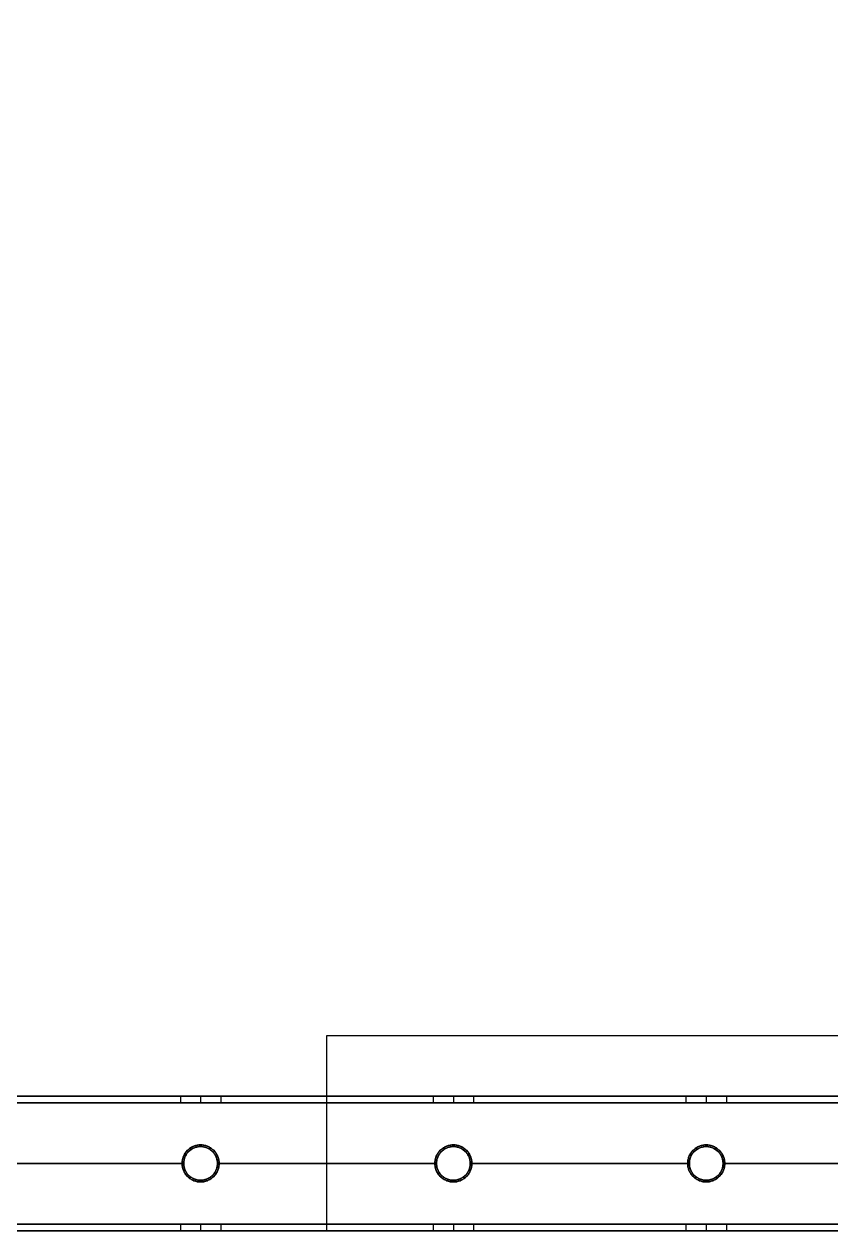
# Model space of a CAD drawing. Header units: millimetres. Extents: x -6529 to 809, y -8611 to 207.
# Drawn here: x -5088 to -4848.6, y -5087.9 to -4729.9 of the extents above; entities that cross this region are included whole.
import ezdxf

# ---------------------------------------------------------------- set-up
doc = ezdxf.new("R2010")
doc.units = ezdxf.units.MM
doc.header["$MEASUREMENT"] = 0
for name, color, linetype, true_color in [('gaten$11mm', 7, 'Continuous', 0xff6a35), ('platen', 7, 'Continuous', 0x007f00), ('staal', 5, 'Continuous', 0x0000ff)]:
    doc.layers.add(name, color=color, linetype=linetype, true_color=true_color)

# ---------------------------------------------------------------- blocks, each defined once
blk = doc.blocks.new('plaat base')
at = {"layer": 'platen'}
for p, q in [((395.5, 43.5), (395.5, 43.5, 18)), ((390, 38), (390, 38, 18)), ((401, 38), (401, 38, 18)), ((395.5, 32.5), (395.5, 32.5, 18))]:
    blk.add_line(p, q, dxfattribs=at)
for points in [[(658, 58), (508, 58), (358, 58)], [(358, 58), (358, 58, 9), (358, 58, 18)], [(658, 58, 18), (508, 58, 18), (358, 58, 18)], [(358, 58), (358, 29), (358, 0)], [(358, 58, 18), (358, 29, 18), (358, 0, 18)], [(658, 58, 9), (508, 58, 9), (358, 58, 9)], [(358, 58, 9), (358, 29, 9), (358, 0, 9)], [(358, 29), (358, 29, 9), (358, 29, 18)], [(358, 0), (179, 0), (0, 0)], [(358, 0, 18), (179, 0, 18), (0, 0, 18)], [(358, 0, 9), (179, 0, 9), (0, 0, 9)], [(358, 0), (358, 0, 9), (358, 0, 18)]]:
    blk.add_open_spline(points, degree=2, dxfattribs=at)
for points in [[(395.5, 43.5), (401, 43.5), (401, 38), (401, 32.5), (395.5, 32.5), (390, 32.5), (390, 38), (390, 43.5), (395.5, 43.5)], [(395.5, 43.5, 18), (401, 43.5, 18), (401, 38, 18), (401, 32.5, 18), (395.5, 32.5, 18), (390, 32.5, 18), (390, 38, 18), (390, 43.5, 18), (395.5, 43.5, 18)]]:
    blk.add_rational_spline(points, [1, 0.707106781187, 1, 0.707106781187, 1, 0.707106781187, 1, 0.707106781187, 1], degree=2, knots=[-31.415927, -31.415927, -31.415927, -23.561945, -23.561945, -15.707963, -15.707963, -7.853982, -7.853982, 0, 0, 0], dxfattribs=at)
blk = doc.blocks.new('top plaat')
at = {"layer": 'platen'}
for p, q in [((245.5, 25.5), (245.5, 25.5, 18)), ((320.5, 25.5), (320.5, 25.5, 18)), ((395.5, 25.5), (395.5, 25.5, 18)), ((240, 20), (240, 20, 18)), ((251, 20), (251, 20, 18)), ((315, 20), (315, 20, 18)), ((326, 20), (326, 20, 18)), ((390, 20), (390, 20, 18)), ((401, 20), (401, 20, 18)), ((245.5, 14.5), (245.5, 14.5, 18)), ((320.5, 14.5), (320.5, 14.5, 18)), ((395.5, 14.5), (395.5, 14.5, 18))]:
    blk.add_line(p, q, dxfattribs=at)
for points in [[(658, 40), (349, 40), (40, 40)], [(658, 40, 18), (349, 40, 18), (40, 40, 18)], [(658, 40, 9), (349, 40, 9), (40, 40, 9)], [(349, 40), (349, 40, 9), (349, 40, 18)]]:
    blk.add_open_spline(points, degree=2, dxfattribs=at)
for points, knots in [([(245.5, 25.5), (251, 25.5), (251, 20), (251, 14.5), (245.5, 14.5), (240, 14.5), (240, 20), (240, 25.5), (245.5, 25.5)], [-31.415927, -31.415927, -31.415927, -23.561945, -23.561945, -15.707963, -15.707963, -7.853982, -7.853982, 0, 0, 0]), ([(245.5, 25.5, 18), (251, 25.5, 18), (251, 20, 18), (251, 14.5, 18), (245.5, 14.5, 18), (240, 14.5, 18), (240, 20, 18), (240, 25.5, 18), (245.5, 25.5, 18)], [-31.415927, -31.415927, -31.415927, -23.561945, -23.561945, -15.707963, -15.707963, -7.853982, -7.853982, 0, 0, 0]), ([(245.5, 25.5, 9), (240, 25.5, 9), (240, 20, 9), (240, 14.5, 9), (245.5, 14.5, 9), (251, 14.5, 9), (251, 20, 9), (251, 25.5, 9), (245.5, 25.5, 9)], [0, 0, 0, 7.853982, 7.853982, 15.707963, 15.707963, 23.561945, 23.561945, 31.415927, 31.415927, 31.415927]), ([(320.5, 25.5), (326, 25.5), (326, 20), (326, 14.5), (320.5, 14.5), (315, 14.5), (315, 20), (315, 25.5), (320.5, 25.5)], [-31.415927, -31.415927, -31.415927, -23.561945, -23.561945, -15.707963, -15.707963, -7.853982, -7.853982, 0, 0, 0]), ([(320.5, 25.5, 18), (326, 25.5, 18), (326, 20, 18), (326, 14.5, 18), (320.5, 14.5, 18), (315, 14.5, 18), (315, 20, 18), (315, 25.5, 18), (320.5, 25.5, 18)], [-31.415927, -31.415927, -31.415927, -23.561945, -23.561945, -15.707963, -15.707963, -7.853982, -7.853982, 0, 0, 0]), ([(320.5, 25.5, 9), (315, 25.5, 9), (315, 20, 9), (315, 14.5, 9), (320.5, 14.5, 9), (326, 14.5, 9), (326, 20, 9), (326, 25.5, 9), (320.5, 25.5, 9)], [0, 0, 0, 7.853982, 7.853982, 15.707963, 15.707963, 23.561945, 23.561945, 31.415927, 31.415927, 31.415927]), ([(395.5, 25.5), (401, 25.5), (401, 20), (401, 14.5), (395.5, 14.5), (390, 14.5), (390, 20), (390, 25.5), (395.5, 25.5)], [-31.415927, -31.415927, -31.415927, -23.561945, -23.561945, -15.707963, -15.707963, -7.853982, -7.853982, 0, 0, 0]), ([(395.5, 25.5, 18), (401, 25.5, 18), (401, 20, 18), (401, 14.5, 18), (395.5, 14.5, 18), (390, 14.5, 18), (390, 20, 18), (390, 25.5, 18), (395.5, 25.5, 18)], [-31.415927, -31.415927, -31.415927, -23.561945, -23.561945, -15.707963, -15.707963, -7.853982, -7.853982, 0, 0, 0]), ([(395.5, 25.5, 9), (390, 25.5, 9), (390, 20, 9), (390, 14.5, 9), (395.5, 14.5, 9), (401, 14.5, 9), (401, 20, 9), (401, 25.5, 9), (395.5, 25.5, 9)], [0, 0, 0, 7.853982, 7.853982, 15.707963, 15.707963, 23.561945, 23.561945, 31.415927, 31.415927, 31.415927])]:
    blk.add_rational_spline(points, [1, 0.707106781187, 1, 0.707106781187, 1, 0.707106781187, 1, 0.707106781187, 1], degree=2, knots=knots, dxfattribs=at)

msp = doc.modelspace()

# ---------------------------------------------------------------- linework, layer by layer
at = {"layer": 'gaten$11mm'}
for centre in [(-5035.61, -5067.89), (-4960.61, -5067.89), (-4885.61, -5067.89)]:
    msp.add_circle(centre, 5.5, dxfattribs=at)
at = {"layer": 'staal'}
for p, q in [((-5041.61, -5047.89, 1296), (-5041.61, -5049.89, 1296)), ((-5041.61, -5047.89, 20), (-5041.61, -5049.89, 20)), ((-5035.61, -5047.89, 1302), (-5035.61, -5049.89, 1302)), ((-5035.61, -5047.89, 1290), (-5035.61, -5049.89, 1290)), ((-5035.61, -5047.89, 26), (-5035.61, -5049.89, 26)), ((-5035.61, -5047.89, 14), (-5035.61, -5049.89, 14)), ((-5029.61, -5047.89, 1296), (-5029.61, -5049.89, 1296)), ((-5029.61, -5047.89, 20), (-5029.61, -5049.89, 20)), ((-4966.61, -5047.89, 1296), (-4966.61, -5049.89, 1296)), ((-4966.61, -5047.89, 20), (-4966.61, -5049.89, 20)), ((-4960.61, -5047.89, 1302), (-4960.61, -5049.89, 1302)), ((-4960.61, -5047.89, 1290), (-4960.61, -5049.89, 1290)), ((-4960.61, -5047.89, 26), (-4960.61, -5049.89, 26)), ((-4960.61, -5047.89, 14), (-4960.61, -5049.89, 14)), ((-4954.61, -5047.89, 1296), (-4954.61, -5049.89, 1296)), ((-4954.61, -5047.89, 20), (-4954.61, -5049.89, 20)), ((-4891.61, -5047.89, 1296), (-4891.61, -5049.89, 1296)), ((-4891.61, -5047.89, 20), (-4891.61, -5049.89, 20)), ((-4885.61, -5047.89, 1302), (-4885.61, -5049.89, 1302)), ((-4885.61, -5047.89, 1290), (-4885.61, -5049.89, 1290)), ((-4885.61, -5047.89, 26), (-4885.61, -5049.89, 26)), ((-4885.61, -5047.89, 14), (-4885.61, -5049.89, 14)), ((-4879.61, -5047.89, 1296), (-4879.61, -5049.89, 1296)), ((-4879.61, -5047.89, 20), (-4879.61, -5049.89, 20)), ((-5035.61, -5062.89, 1276), (-5035.61, -5062.89, 1278)), ((-5035.61, -5062.89, 1314), (-5035.61, -5062.89, 1316)), ((-5035.61, -5062.89), (-5035.61, -5062.89, 2)), ((-5035.61, -5062.89, 38), (-5035.61, -5062.89, 40)), ((-4960.61, -5062.89, 1276), (-4960.61, -5062.89, 1278)), ((-4960.61, -5062.89, 1314), (-4960.61, -5062.89, 1316)), ((-4960.61, -5062.89), (-4960.61, -5062.89, 2)), ((-4960.61, -5062.89, 38), (-4960.61, -5062.89, 40)), ((-4885.61, -5062.89, 1276), (-4885.61, -5062.89, 1278)), ((-4885.61, -5062.89, 1314), (-4885.61, -5062.89, 1316)), ((-4885.61, -5062.89), (-4885.61, -5062.89, 2)), ((-4885.61, -5062.89, 38), (-4885.61, -5062.89, 40)), ((-5040.61, -5067.89, 1314), (-5040.61, -5067.89, 1316)), ((-5040.61, -5067.89, 1276), (-5040.61, -5067.89, 1278)), ((-5040.61, -5067.89, 38), (-5040.61, -5067.89, 40)), ((-5040.61, -5067.89), (-5040.61, -5067.89, 2)), ((-5030.61, -5067.89, 1314), (-5030.61, -5067.89, 1316)), ((-5030.61, -5067.89, 1276), (-5030.61, -5067.89, 1278)), ((-5030.61, -5067.89, 38), (-5030.61, -5067.89, 40)), ((-5030.61, -5067.89), (-5030.61, -5067.89, 2)), ((-4965.61, -5067.89, 1314), (-4965.61, -5067.89, 1316)), ((-4965.61, -5067.89, 1276), (-4965.61, -5067.89, 1278)), ((-4965.61, -5067.89, 38), (-4965.61, -5067.89, 40)), ((-4965.61, -5067.89), (-4965.61, -5067.89, 2)), ((-4955.61, -5067.89, 1314), (-4955.61, -5067.89, 1316)), ((-4955.61, -5067.89, 1276), (-4955.61, -5067.89, 1278)), ((-4955.61, -5067.89, 38), (-4955.61, -5067.89, 40)), ((-4955.61, -5067.89), (-4955.61, -5067.89, 2)), ((-4890.61, -5067.89, 1314), (-4890.61, -5067.89, 1316)), ((-4890.61, -5067.89, 1276), (-4890.61, -5067.89, 1278)), ((-4890.61, -5067.89, 38), (-4890.61, -5067.89, 40)), ((-4890.61, -5067.89), (-4890.61, -5067.89, 2)), ((-4880.61, -5067.89, 1314), (-4880.61, -5067.89, 1316)), ((-4880.61, -5067.89, 1276), (-4880.61, -5067.89, 1278)), ((-4880.61, -5067.89, 38), (-4880.61, -5067.89, 40)), ((-4880.61, -5067.89), (-4880.61, -5067.89, 2)), ((-5035.61, -5072.89, 1314), (-5035.61, -5072.89, 1316)), ((-5035.61, -5072.89, 1276), (-5035.61, -5072.89, 1278)), ((-5035.61, -5072.89, 38), (-5035.61, -5072.89, 40)), ((-5035.61, -5072.89), (-5035.61, -5072.89, 2)), ((-4960.61, -5072.89, 1314), (-4960.61, -5072.89, 1316)), ((-4960.61, -5072.89, 1276), (-4960.61, -5072.89, 1278)), ((-4960.61, -5072.89, 38), (-4960.61, -5072.89, 40)), ((-4960.61, -5072.89), (-4960.61, -5072.89, 2)), ((-4885.61, -5072.89, 1314), (-4885.61, -5072.89, 1316)), ((-4885.61, -5072.89, 1276), (-4885.61, -5072.89, 1278)), ((-4885.61, -5072.89, 38), (-4885.61, -5072.89, 40)), ((-4885.61, -5072.89), (-4885.61, -5072.89, 2)), ((-5041.61, -5085.89, 1296), (-5041.61, -5087.89, 1296)), ((-5041.61, -5085.89, 20), (-5041.61, -5087.89, 20)), ((-5035.61, -5085.89, 1302), (-5035.61, -5087.89, 1302)), ((-5035.61, -5085.89, 1290), (-5035.61, -5087.89, 1290)), ((-5035.61, -5085.89, 26), (-5035.61, -5087.89, 26)), ((-5035.61, -5085.89, 14), (-5035.61, -5087.89, 14)), ((-5029.61, -5085.89, 1296), (-5029.61, -5087.89, 1296)), ((-5029.61, -5085.89, 20), (-5029.61, -5087.89, 20)), ((-4966.61, -5085.89, 1296), (-4966.61, -5087.89, 1296)), ((-4966.61, -5085.89, 20), (-4966.61, -5087.89, 20)), ((-4960.61, -5085.89, 1302), (-4960.61, -5087.89, 1302)), ((-4960.61, -5085.89, 1290), (-4960.61, -5087.89, 1290)), ((-4960.61, -5085.89, 26), (-4960.61, -5087.89, 26)), ((-4960.61, -5085.89, 14), (-4960.61, -5087.89, 14)), ((-4954.61, -5085.89, 1296), (-4954.61, -5087.89, 1296)), ((-4954.61, -5085.89, 20), (-4954.61, -5087.89, 20)), ((-4891.61, -5085.89, 1296), (-4891.61, -5087.89, 1296)), ((-4891.61, -5085.89, 20), (-4891.61, -5087.89, 20)), ((-4885.61, -5085.89, 1302), (-4885.61, -5087.89, 1302)), ((-4885.61, -5085.89, 1290), (-4885.61, -5087.89, 1290)), ((-4885.61, -5085.89, 26), (-4885.61, -5087.89, 26)), ((-4885.61, -5085.89, 14), (-4885.61, -5087.89, 14)), ((-4879.61, -5085.89, 1296), (-4879.61, -5087.89, 1296)), ((-4879.61, -5085.89, 20), (-4879.61, -5087.89, 20))]:
    msp.add_line(p, q, dxfattribs=at)
for points in [[(-4640.11, -5087.89), (-5956.11, -5087.89), (-5956.11, -3771.89), (-4640.11, -3771.89)], [(-4680.11, -5047.89), (-5916.11, -5047.89), (-5916.11, -3811.89), (-4680.11, -3811.89)]]:
    msp.add_lwpolyline(points, close=True, dxfattribs=at)
for centre in [(-5035.61, -5067.89, 1276), (-5035.61, -5067.89, 1315), (-5035.61, -5067.89, 1277), (-5035.61, -5067.89), (-5035.61, -5067.89, 39), (-5035.61, -5067.89, 1), (-4960.61, -5067.89, 1276), (-4960.61, -5067.89, 1315), (-4960.61, -5067.89, 1277), (-4960.61, -5067.89), (-4960.61, -5067.89, 39), (-4960.61, -5067.89, 1), (-4885.61, -5067.89, 1276), (-4885.61, -5067.89, 1315), (-4885.61, -5067.89, 1277), (-4885.61, -5067.89), (-4885.61, -5067.89, 39), (-4885.61, -5067.89, 1)]:
    msp.add_circle(centre, 5, dxfattribs=at)
for points in [[(-4678.11, -5049.89, 1314), (-5298.11, -5049.89, 1314), (-5918.11, -5049.89, 1314)], [(-4678.11, -5049.89, 1278), (-5298.11, -5049.89, 1278), (-5918.11, -5049.89, 1278)], [(-5918.11, -5049.89, 38), (-5298.11, -5049.89, 38), (-4678.11, -5049.89, 38)], [(-5918.11, -5049.89, 2), (-5298.11, -5049.89, 2), (-4678.11, -5049.89, 2)], [(-4680.11, -5047.89, 1276), (-5298.11, -5047.89, 1276), (-5916.11, -5047.89, 1276)], [(-4680.11, -5047.89, 1316), (-5298.11, -5047.89, 1316), (-5916.11, -5047.89, 1316)], [(-5916.11, -5047.89), (-5298.11, -5047.89), (-4680.11, -5047.89)], [(-5916.11, -5047.89, 40), (-5298.11, -5047.89, 40), (-4680.11, -5047.89, 40)], [(-5041.61, -5047.89, 1296), (-5073.11, -5047.89, 1296), (-5104.61, -5047.89, 1296)], [(-5104.61, -5047.89, 20), (-5073.11, -5047.89, 20), (-5041.61, -5047.89, 20)], [(-5041.61, -5049.89, 1296), (-5073.11, -5049.89, 1296), (-5104.61, -5049.89, 1296)], [(-5104.61, -5049.89, 20), (-5073.11, -5049.89, 20), (-5041.61, -5049.89, 20)], [(-4966.61, -5047.89, 1296), (-4998.11, -5047.89, 1296), (-5029.61, -5047.89, 1296)], [(-5029.61, -5047.89, 20), (-4998.11, -5047.89, 20), (-4966.61, -5047.89, 20)], [(-4966.61, -5049.89, 1296), (-4998.11, -5049.89, 1296), (-5029.61, -5049.89, 1296)], [(-5029.61, -5049.89, 20), (-4998.11, -5049.89, 20), (-4966.61, -5049.89, 20)], [(-4891.61, -5047.89, 1296), (-4923.11, -5047.89, 1296), (-4954.61, -5047.89, 1296)], [(-4954.61, -5047.89, 20), (-4923.11, -5047.89, 20), (-4891.61, -5047.89, 20)], [(-4891.61, -5049.89, 1296), (-4923.11, -5049.89, 1296), (-4954.61, -5049.89, 1296)], [(-4954.61, -5049.89, 20), (-4923.11, -5049.89, 20), (-4891.61, -5049.89, 20)], [(-4816.61, -5047.89, 1296), (-4848.11, -5047.89, 1296), (-4879.61, -5047.89, 1296)], [(-4879.61, -5047.89, 20), (-4848.11, -5047.89, 20), (-4816.61, -5047.89, 20)], [(-4816.61, -5049.89, 1296), (-4848.11, -5049.89, 1296), (-4879.61, -5049.89, 1296)], [(-4879.61, -5049.89, 20), (-4848.11, -5049.89, 20), (-4816.61, -5049.89, 20)], [(-5040.61, -5067.89, 1316), (-5073.11, -5067.89, 1316), (-5105.61, -5067.89, 1316)], [(-5040.61, -5067.89, 1314), (-5073.11, -5067.89, 1314), (-5105.61, -5067.89, 1314)], [(-5040.61, -5067.89, 1278), (-5073.11, -5067.89, 1278), (-5105.61, -5067.89, 1278)], [(-5040.61, -5067.89, 1276), (-5073.11, -5067.89, 1276), (-5105.61, -5067.89, 1276)], [(-5105.61, -5067.89, 40), (-5073.11, -5067.89, 40), (-5040.61, -5067.89, 40)], [(-5105.61, -5067.89, 38), (-5073.11, -5067.89, 38), (-5040.61, -5067.89, 38)], [(-5105.61, -5067.89, 2), (-5073.11, -5067.89, 2), (-5040.61, -5067.89, 2)], [(-5105.61, -5067.89), (-5073.11, -5067.89), (-5040.61, -5067.89)], [(-4965.61, -5067.89, 1316), (-4998.11, -5067.89, 1316), (-5030.61, -5067.89, 1316)], [(-4965.61, -5067.89, 1314), (-4998.11, -5067.89, 1314), (-5030.61, -5067.89, 1314)], [(-4965.61, -5067.89, 1278), (-4998.11, -5067.89, 1278), (-5030.61, -5067.89, 1278)], [(-4965.61, -5067.89, 1276), (-4998.11, -5067.89, 1276), (-5030.61, -5067.89, 1276)], [(-5030.61, -5067.89, 40), (-4998.11, -5067.89, 40), (-4965.61, -5067.89, 40)], [(-5030.61, -5067.89, 38), (-4998.11, -5067.89, 38), (-4965.61, -5067.89, 38)], [(-5030.61, -5067.89, 2), (-4998.11, -5067.89, 2), (-4965.61, -5067.89, 2)], [(-5030.61, -5067.89), (-4998.11, -5067.89), (-4965.61, -5067.89)], [(-4890.61, -5067.89, 1316), (-4923.11, -5067.89, 1316), (-4955.61, -5067.89, 1316)], [(-4890.61, -5067.89, 1314), (-4923.11, -5067.89, 1314), (-4955.61, -5067.89, 1314)], [(-4890.61, -5067.89, 1278), (-4923.11, -5067.89, 1278), (-4955.61, -5067.89, 1278)], [(-4890.61, -5067.89, 1276), (-4923.11, -5067.89, 1276), (-4955.61, -5067.89, 1276)], [(-4955.61, -5067.89, 40), (-4923.11, -5067.89, 40), (-4890.61, -5067.89, 40)], [(-4955.61, -5067.89, 38), (-4923.11, -5067.89, 38), (-4890.61, -5067.89, 38)], [(-4955.61, -5067.89, 2), (-4923.11, -5067.89, 2), (-4890.61, -5067.89, 2)], [(-4955.61, -5067.89), (-4923.11, -5067.89), (-4890.61, -5067.89)], [(-4815.61, -5067.89, 1316), (-4848.11, -5067.89, 1316), (-4880.61, -5067.89, 1316)], [(-4815.61, -5067.89, 1314), (-4848.11, -5067.89, 1314), (-4880.61, -5067.89, 1314)], [(-4815.61, -5067.89, 1278), (-4848.11, -5067.89, 1278), (-4880.61, -5067.89, 1278)], [(-4815.61, -5067.89, 1276), (-4848.11, -5067.89, 1276), (-4880.61, -5067.89, 1276)], [(-4880.61, -5067.89, 40), (-4848.11, -5067.89, 40), (-4815.61, -5067.89, 40)], [(-4880.61, -5067.89, 38), (-4848.11, -5067.89, 38), (-4815.61, -5067.89, 38)], [(-4880.61, -5067.89, 2), (-4848.11, -5067.89, 2), (-4815.61, -5067.89, 2)], [(-4880.61, -5067.89), (-4848.11, -5067.89), (-4815.61, -5067.89)], [(-4642.11, -5085.89, 1314), (-5298.11, -5085.89, 1314), (-5954.11, -5085.89, 1314)], [(-4642.11, -5085.89, 1278), (-5298.11, -5085.89, 1278), (-5954.11, -5085.89, 1278)], [(-5954.11, -5085.89, 38), (-5298.11, -5085.89, 38), (-4642.11, -5085.89, 38)], [(-5954.11, -5085.89, 2), (-5298.11, -5085.89, 2), (-4642.11, -5085.89, 2)], [(-5041.61, -5085.89, 1296), (-5073.11, -5085.89, 1296), (-5104.61, -5085.89, 1296)], [(-5104.61, -5085.89, 20), (-5073.11, -5085.89, 20), (-5041.61, -5085.89, 20)], [(-4966.61, -5085.89, 1296), (-4998.11, -5085.89, 1296), (-5029.61, -5085.89, 1296)], [(-5029.61, -5085.89, 20), (-4998.11, -5085.89, 20), (-4966.61, -5085.89, 20)], [(-4891.61, -5085.89, 1296), (-4923.11, -5085.89, 1296), (-4954.61, -5085.89, 1296)], [(-4954.61, -5085.89, 20), (-4923.11, -5085.89, 20), (-4891.61, -5085.89, 20)], [(-4816.61, -5085.89, 1296), (-4848.11, -5085.89, 1296), (-4879.61, -5085.89, 1296)], [(-4879.61, -5085.89, 20), (-4848.11, -5085.89, 20), (-4816.61, -5085.89, 20)], [(-4640.11, -5087.89, 1276), (-5298.11, -5087.89, 1276), (-5956.11, -5087.89, 1276)], [(-4640.11, -5087.89, 1316), (-5298.11, -5087.89, 1316), (-5956.11, -5087.89, 1316)], [(-5956.11, -5087.89), (-5298.11, -5087.89), (-4640.11, -5087.89)], [(-5956.11, -5087.89, 40), (-5298.11, -5087.89, 40), (-4640.11, -5087.89, 40)], [(-5041.61, -5087.89, 1296), (-5073.11, -5087.89, 1296), (-5104.61, -5087.89, 1296)], [(-5104.61, -5087.89, 20), (-5073.11, -5087.89, 20), (-5041.61, -5087.89, 20)], [(-4966.61, -5087.89, 1296), (-4998.11, -5087.89, 1296), (-5029.61, -5087.89, 1296)], [(-5029.61, -5087.89, 20), (-4998.11, -5087.89, 20), (-4966.61, -5087.89, 20)], [(-4891.61, -5087.89, 1296), (-4923.11, -5087.89, 1296), (-4954.61, -5087.89, 1296)], [(-4954.61, -5087.89, 20), (-4923.11, -5087.89, 20), (-4891.61, -5087.89, 20)], [(-4816.61, -5087.89, 1296), (-4848.11, -5087.89, 1296), (-4879.61, -5087.89, 1296)], [(-4879.61, -5087.89, 20), (-4848.11, -5087.89, 20), (-4816.61, -5087.89, 20)]]:
    msp.add_open_spline(points, degree=2, dxfattribs=at)
for points, weights, knots in [([(-5035.61, -5047.89, 1302), (-5029.61, -5047.89, 1302), (-5029.61, -5047.89, 1296), (-5029.61, -5047.89, 1290), (-5035.61, -5047.89, 1290), (-5041.61, -5047.89, 1290), (-5041.61, -5047.89, 1296), (-5041.61, -5047.89, 1302), (-5035.61, -5047.89, 1302)], [1, 0.707106781187, 1, 0.707106781187, 1, 0.707106781187, 1, 0.707106781187, 1], [0, 0, 0, 7.853982, 7.853982, 15.707963, 15.707963, 23.561945, 23.561945, 31.415927, 31.415927, 31.415927]), ([(-5035.61, -5047.89, 26), (-5041.61, -5047.89, 26), (-5041.61, -5047.89, 20), (-5041.61, -5047.89, 14), (-5035.61, -5047.89, 14), (-5029.61, -5047.89, 14), (-5029.61, -5047.89, 20), (-5029.61, -5047.89, 26), (-5035.61, -5047.89, 26)], [1, 0.707106781187, 1, 0.707106781187, 1, 0.707106781187, 1, 0.707106781187, 1], [0, 0, 0, 7.853982, 7.853982, 15.707963, 15.707963, 23.561945, 23.561945, 31.415927, 31.415927, 31.415927]), ([(-5035.61, -5049.89, 1302), (-5041.61, -5049.89, 1302), (-5041.61, -5049.89, 1296), (-5041.61, -5049.89, 1290), (-5035.61, -5049.89, 1290), (-5029.61, -5049.89, 1290), (-5029.61, -5049.89, 1296), (-5029.61, -5049.89, 1302), (-5035.61, -5049.89, 1302)], [1, 0.707106781187, 1, 0.707106781187, 1, 0.707106781187, 1, 0.707106781187, 1], [-31.415927, -31.415927, -31.415927, -23.561945, -23.561945, -15.707963, -15.707963, -7.853982, -7.853982, 0, 0, 0]), ([(-5035.61, -5049.89, 26), (-5029.61, -5049.89, 26), (-5029.61, -5049.89, 20), (-5029.61, -5049.89, 14), (-5035.61, -5049.89, 14), (-5041.61, -5049.89, 14), (-5041.61, -5049.89, 20), (-5041.61, -5049.89, 26), (-5035.61, -5049.89, 26)], [1, 0.707106781187, 1, 0.707106781187, 1, 0.707106781187, 1, 0.707106781187, 1], [-31.415927, -31.415927, -31.415927, -23.561945, -23.561945, -15.707963, -15.707963, -7.853982, -7.853982, 0, 0, 0]), ([(-4960.61, -5047.89, 1302), (-4954.61, -5047.89, 1302), (-4954.61, -5047.89, 1296), (-4954.61, -5047.89, 1290), (-4960.61, -5047.89, 1290), (-4966.61, -5047.89, 1290), (-4966.61, -5047.89, 1296), (-4966.61, -5047.89, 1302), (-4960.61, -5047.89, 1302)], [1, 0.707106781187, 1, 0.707106781187, 1, 0.707106781187, 1, 0.707106781187, 1], [0, 0, 0, 7.853982, 7.853982, 15.707963, 15.707963, 23.561945, 23.561945, 31.415927, 31.415927, 31.415927]), ([(-4960.61, -5047.89, 26), (-4966.61, -5047.89, 26), (-4966.61, -5047.89, 20), (-4966.61, -5047.89, 14), (-4960.61, -5047.89, 14), (-4954.61, -5047.89, 14), (-4954.61, -5047.89, 20), (-4954.61, -5047.89, 26), (-4960.61, -5047.89, 26)], [0.999999860338, 0.707106851018, 1, 0.707106781187, 1, 0.707106781187, 1, 0.707106851018, 0.999999860338], [0, 0, 0, 7.853981, 7.853981, 15.707963, 15.707963, 23.561946, 23.561946, 31.415927, 31.415927, 31.415927]), ([(-4960.61, -5049.89, 1302), (-4966.61, -5049.89, 1302), (-4966.61, -5049.89, 1296), (-4966.61, -5049.89, 1290), (-4960.61, -5049.89, 1290), (-4954.61, -5049.89, 1290), (-4954.61, -5049.89, 1296), (-4954.61, -5049.89, 1302), (-4960.61, -5049.89, 1302)], [1, 0.707106781187, 1, 0.707106781187, 1, 0.707106781187, 1, 0.707106781187, 1], [-31.415927, -31.415927, -31.415927, -23.561945, -23.561945, -15.707963, -15.707963, -7.853982, -7.853982, 0, 0, 0]), ([(-4960.61, -5049.89, 26), (-4954.61, -5049.89, 26), (-4954.61, -5049.89, 20), (-4954.61, -5049.89, 14), (-4960.61, -5049.89, 14), (-4966.61, -5049.89, 14), (-4966.61, -5049.89, 20), (-4966.61, -5049.89, 26), (-4960.61, -5049.89, 26)], [1, 0.707106781187, 1, 0.707106781187, 1, 0.707106781187, 1, 0.707106781187, 1], [-31.415927, -31.415927, -31.415927, -23.561945, -23.561945, -15.707963, -15.707963, -7.853982, -7.853982, 0, 0, 0]), ([(-4885.61, -5047.89, 1302), (-4879.61, -5047.89, 1302), (-4879.61, -5047.89, 1296), (-4879.61, -5047.89, 1290), (-4885.61, -5047.89, 1290), (-4891.61, -5047.89, 1290), (-4891.61, -5047.89, 1296), (-4891.61, -5047.89, 1302), (-4885.61, -5047.89, 1302)], [1, 0.707106781187, 1, 0.707106781187, 1, 0.707106781187, 1, 0.707106781187, 1], [0, 0, 0, 7.853982, 7.853982, 15.707963, 15.707963, 23.561945, 23.561945, 31.415927, 31.415927, 31.415927]), ([(-4885.61, -5047.89, 26), (-4891.61, -5047.89, 26), (-4891.61, -5047.89, 20), (-4891.61, -5047.89, 14), (-4885.61, -5047.89, 14), (-4879.61, -5047.89, 14), (-4879.61, -5047.89, 20), (-4879.61, -5047.89, 26), (-4885.61, -5047.89, 26)], [1, 0.707106781187, 1, 0.707106781187, 1, 0.707106781187, 1, 0.707106781187, 1], [0, 0, 0, 7.853982, 7.853982, 15.707963, 15.707963, 23.561945, 23.561945, 31.415927, 31.415927, 31.415927]), ([(-4885.61, -5049.89, 1302), (-4891.61, -5049.89, 1302), (-4891.61, -5049.89, 1296), (-4891.61, -5049.89, 1290), (-4885.61, -5049.89, 1290), (-4879.61, -5049.89, 1290), (-4879.61, -5049.89, 1296), (-4879.61, -5049.89, 1302), (-4885.61, -5049.89, 1302)], [1, 0.707106781187, 1, 0.707106781187, 1, 0.707106781187, 1, 0.707106781187, 1], [-31.415927, -31.415927, -31.415927, -23.561945, -23.561945, -15.707963, -15.707963, -7.853982, -7.853982, 0, 0, 0]), ([(-4885.61, -5049.89, 26), (-4879.61, -5049.89, 26), (-4879.61, -5049.89, 20), (-4879.61, -5049.89, 14), (-4885.61, -5049.89, 14), (-4891.61, -5049.89, 14), (-4891.61, -5049.89, 20), (-4891.61, -5049.89, 26), (-4885.61, -5049.89, 26)], [1, 0.707106781187, 1, 0.707106781187, 1, 0.707106781187, 1, 0.707106781187, 1], [-31.415927, -31.415927, -31.415927, -23.561945, -23.561945, -15.707963, -15.707963, -7.853982, -7.853982, 0, 0, 0]), ([(-5035.61, -5062.89, 1316), (-5040.61, -5062.89, 1316), (-5040.61, -5067.89, 1316), (-5040.61, -5072.89, 1316), (-5035.61, -5072.89, 1316), (-5030.61, -5072.89, 1316), (-5030.61, -5067.89, 1316), (-5030.61, -5062.89, 1316), (-5035.61, -5062.89, 1316)], [1, 0.707106781187, 1, 0.707106781187, 1, 0.707106781187, 1, 0.707106781187, 1], [-31.415927, -31.415927, -31.415927, -23.561945, -23.561945, -15.707963, -15.707963, -7.853982, -7.853982, 0, 0, 0]), ([(-5035.61, -5062.89, 1314), (-5030.61, -5062.89, 1314), (-5030.61, -5067.89, 1314), (-5030.61, -5072.89, 1314), (-5035.61, -5072.89, 1314), (-5040.61, -5072.89, 1314), (-5040.61, -5067.89, 1314), (-5040.61, -5062.89, 1314), (-5035.61, -5062.89, 1314)], [1, 0.707106781187, 1, 0.707106781187, 1, 0.707106781187, 1, 0.707106781187, 1], [0, 0, 0, 7.853982, 7.853982, 15.707963, 15.707963, 23.561945, 23.561945, 31.415927, 31.415927, 31.415927]), ([(-5035.61, -5062.89, 1278), (-5040.61, -5062.89, 1278), (-5040.61, -5067.89, 1278), (-5040.61, -5072.89, 1278), (-5035.61, -5072.89, 1278), (-5030.61, -5072.89, 1278), (-5030.61, -5067.89, 1278), (-5030.61, -5062.89, 1278), (-5035.61, -5062.89, 1278)], [1, 0.707106781187, 1, 0.707106781187, 1, 0.707106781187, 1, 0.707106781187, 1], [-31.415927, -31.415927, -31.415927, -23.561945, -23.561945, -15.707963, -15.707963, -7.853982, -7.853982, 0, 0, 0]), ([(-5035.61, -5062.89, 40), (-5030.61, -5062.89, 40), (-5030.61, -5067.89, 40), (-5030.61, -5072.89, 40), (-5035.61, -5072.89, 40), (-5040.61, -5072.89, 40), (-5040.61, -5067.89, 40), (-5040.61, -5062.89, 40), (-5035.61, -5062.89, 40)], [1, 0.707106781187, 1, 0.707106781187, 1, 0.707106781187, 1, 0.707106781187, 1], [-31.415927, -31.415927, -31.415927, -23.561945, -23.561945, -15.707963, -15.707963, -7.853982, -7.853982, 0, 0, 0]), ([(-5035.61, -5062.89, 38), (-5040.61, -5062.89, 38), (-5040.61, -5067.89, 38), (-5040.61, -5072.89, 38), (-5035.61, -5072.89, 38), (-5030.61, -5072.89, 38), (-5030.61, -5067.89, 38), (-5030.61, -5062.89, 38), (-5035.61, -5062.89, 38)], [1, 0.707106781187, 1, 0.707106781187, 1, 0.707106781187, 1, 0.707106781187, 1], [0, 0, 0, 7.853982, 7.853982, 15.707963, 15.707963, 23.561945, 23.561945, 31.415927, 31.415927, 31.415927]), ([(-5035.61, -5062.89, 2), (-5030.61, -5062.89, 2), (-5030.61, -5067.89, 2), (-5030.61, -5072.89, 2), (-5035.61, -5072.89, 2), (-5040.61, -5072.89, 2), (-5040.61, -5067.89, 2), (-5040.61, -5062.89, 2), (-5035.61, -5062.89, 2)], [1, 0.707106781187, 1, 0.707106781187, 1, 0.707106781187, 1, 0.707106781187, 1], [-31.415927, -31.415927, -31.415927, -23.561945, -23.561945, -15.707963, -15.707963, -7.853982, -7.853982, 0, 0, 0]), ([(-4960.61, -5062.89, 1316), (-4965.61, -5062.89, 1316), (-4965.61, -5067.89, 1316), (-4965.61, -5072.89, 1316), (-4960.61, -5072.89, 1316), (-4955.61, -5072.89, 1316), (-4955.61, -5067.89, 1316), (-4955.61, -5062.89, 1316), (-4960.61, -5062.89, 1316)], [1, 0.707106781187, 1, 0.707106781187, 1, 0.707106781187, 1, 0.707106781187, 1], [-31.415927, -31.415927, -31.415927, -23.561945, -23.561945, -15.707963, -15.707963, -7.853982, -7.853982, 0, 0, 0]), ([(-4960.61, -5062.89, 1314), (-4955.61, -5062.89, 1314), (-4955.61, -5067.89, 1314), (-4955.61, -5072.89, 1314), (-4960.61, -5072.89, 1314), (-4965.61, -5072.89, 1314), (-4965.61, -5067.89, 1314), (-4965.61, -5062.89, 1314), (-4960.61, -5062.89, 1314)], [1, 0.707106781187, 1, 0.707106781187, 1, 0.707106781187, 1, 0.707106781187, 1], [0, 0, 0, 7.853982, 7.853982, 15.707963, 15.707963, 23.561945, 23.561945, 31.415927, 31.415927, 31.415927]), ([(-4960.61, -5062.89, 1278), (-4965.61, -5062.89, 1278), (-4965.61, -5067.89, 1278), (-4965.61, -5072.89, 1278), (-4960.61, -5072.89, 1278), (-4955.61, -5072.89, 1278), (-4955.61, -5067.89, 1278), (-4955.61, -5062.89, 1278), (-4960.61, -5062.89, 1278)], [1, 0.707106781187, 1, 0.707106781187, 1, 0.707106781187, 1, 0.707106781187, 1], [-31.415927, -31.415927, -31.415927, -23.561945, -23.561945, -15.707963, -15.707963, -7.853982, -7.853982, 0, 0, 0]), ([(-4960.61, -5062.89, 40), (-4955.61, -5062.89, 40), (-4955.61, -5067.89, 40), (-4955.61, -5072.89, 40), (-4960.61, -5072.89, 40), (-4965.61, -5072.89, 40), (-4965.61, -5067.89, 40), (-4965.61, -5062.89, 40), (-4960.61, -5062.89, 40)], [1, 0.707106781187, 1, 0.707106781187, 1, 0.707106781187, 1, 0.707106781187, 1], [-31.415927, -31.415927, -31.415927, -23.561945, -23.561945, -15.707963, -15.707963, -7.853982, -7.853982, 0, 0, 0]), ([(-4960.61, -5062.89, 38), (-4965.61, -5062.89, 38), (-4965.61, -5067.89, 38), (-4965.61, -5072.89, 38), (-4960.61, -5072.89, 38), (-4955.61, -5072.89, 38), (-4955.61, -5067.89, 38), (-4955.61, -5062.89, 38), (-4960.61, -5062.89, 38)], [1, 0.707106781187, 1, 0.707106781187, 1, 0.707106781187, 1, 0.707106781187, 1], [0, 0, 0, 7.853982, 7.853982, 15.707963, 15.707963, 23.561945, 23.561945, 31.415927, 31.415927, 31.415927]), ([(-4960.61, -5062.89, 2), (-4955.61, -5062.89, 2), (-4955.61, -5067.89, 2), (-4955.61, -5072.89, 2), (-4960.61, -5072.89, 2), (-4965.61, -5072.89, 2), (-4965.61, -5067.89, 2), (-4965.61, -5062.89, 2), (-4960.61, -5062.89, 2)], [1, 0.707106781187, 1, 0.707106781187, 1, 0.707106781187, 1, 0.707106781187, 1], [-31.415927, -31.415927, -31.415927, -23.561945, -23.561945, -15.707963, -15.707963, -7.853982, -7.853982, 0, 0, 0]), ([(-4885.61, -5062.89, 1316), (-4890.61, -5062.89, 1316), (-4890.61, -5067.89, 1316), (-4890.61, -5072.89, 1316), (-4885.61, -5072.89, 1316), (-4880.61, -5072.89, 1316), (-4880.61, -5067.89, 1316), (-4880.61, -5062.89, 1316), (-4885.61, -5062.89, 1316)], [1, 0.707106781187, 1, 0.707106781187, 1, 0.707106781187, 1, 0.707106781187, 1], [-31.415927, -31.415927, -31.415927, -23.561945, -23.561945, -15.707963, -15.707963, -7.853982, -7.853982, 0, 0, 0]), ([(-4885.61, -5062.89, 1314), (-4880.61, -5062.89, 1314), (-4880.61, -5067.89, 1314), (-4880.61, -5072.89, 1314), (-4885.61, -5072.89, 1314), (-4890.61, -5072.89, 1314), (-4890.61, -5067.89, 1314), (-4890.61, -5062.89, 1314), (-4885.61, -5062.89, 1314)], [1, 0.707106781187, 1, 0.707106781187, 1, 0.707106781187, 1, 0.707106781187, 1], [0, 0, 0, 7.853982, 7.853982, 15.707963, 15.707963, 23.561945, 23.561945, 31.415927, 31.415927, 31.415927]), ([(-4885.61, -5062.89, 1278), (-4890.61, -5062.89, 1278), (-4890.61, -5067.89, 1278), (-4890.61, -5072.89, 1278), (-4885.61, -5072.89, 1278), (-4880.61, -5072.89, 1278), (-4880.61, -5067.89, 1278), (-4880.61, -5062.89, 1278), (-4885.61, -5062.89, 1278)], [1, 0.707106781187, 1, 0.707106781187, 1, 0.707106781187, 1, 0.707106781187, 1], [-31.415927, -31.415927, -31.415927, -23.561945, -23.561945, -15.707963, -15.707963, -7.853982, -7.853982, 0, 0, 0]), ([(-4885.61, -5062.89, 40), (-4880.61, -5062.89, 40), (-4880.61, -5067.89, 40), (-4880.61, -5072.89, 40), (-4885.61, -5072.89, 40), (-4890.61, -5072.89, 40), (-4890.61, -5067.89, 40), (-4890.61, -5062.89, 40), (-4885.61, -5062.89, 40)], [1, 0.707106781187, 1, 0.707106781187, 1, 0.707106781187, 1, 0.707106781187, 1], [-31.415927, -31.415927, -31.415927, -23.561945, -23.561945, -15.707963, -15.707963, -7.853982, -7.853982, 0, 0, 0]), ([(-4885.61, -5062.89, 38), (-4890.61, -5062.89, 38), (-4890.61, -5067.89, 38), (-4890.61, -5072.89, 38), (-4885.61, -5072.89, 38), (-4880.61, -5072.89, 38), (-4880.61, -5067.89, 38), (-4880.61, -5062.89, 38), (-4885.61, -5062.89, 38)], [1, 0.707106781187, 1, 0.707106781187, 1, 0.707106781187, 1, 0.707106781187, 1], [0, 0, 0, 7.853982, 7.853982, 15.707963, 15.707963, 23.561945, 23.561945, 31.415927, 31.415927, 31.415927]), ([(-4885.61, -5062.89, 2), (-4880.61, -5062.89, 2), (-4880.61, -5067.89, 2), (-4880.61, -5072.89, 2), (-4885.61, -5072.89, 2), (-4890.61, -5072.89, 2), (-4890.61, -5067.89, 2), (-4890.61, -5062.89, 2), (-4885.61, -5062.89, 2)], [1, 0.707106781187, 1, 0.707106781187, 1, 0.707106781187, 1, 0.707106781187, 1], [-31.415927, -31.415927, -31.415927, -23.561945, -23.561945, -15.707963, -15.707963, -7.853982, -7.853982, 0, 0, 0]), ([(-5035.61, -5085.89, 1302), (-5029.61, -5085.89, 1302), (-5029.61, -5085.89, 1296), (-5029.61, -5085.89, 1290), (-5035.61, -5085.89, 1290), (-5041.61, -5085.89, 1290), (-5041.61, -5085.89, 1296), (-5041.61, -5085.89, 1302), (-5035.61, -5085.89, 1302)], [1, 0.707106781187, 1, 0.707106781187, 1, 0.707106781187, 1, 0.707106781187, 1], [0, 0, 0, 7.853982, 7.853982, 15.707963, 15.707963, 23.561945, 23.561945, 31.415927, 31.415927, 31.415927]), ([(-5035.61, -5085.89, 26), (-5041.61, -5085.89, 26), (-5041.61, -5085.89, 20), (-5041.61, -5085.89, 14), (-5035.61, -5085.89, 14), (-5029.61, -5085.89, 14), (-5029.61, -5085.89, 20), (-5029.61, -5085.89, 26), (-5035.61, -5085.89, 26)], [1, 0.707106781187, 1, 0.707106781187, 1, 0.707106781187, 1, 0.707106781187, 1], [0, 0, 0, 7.853982, 7.853982, 15.707963, 15.707963, 23.561945, 23.561945, 31.415927, 31.415927, 31.415927]), ([(-4960.61, -5085.89, 1302), (-4954.61, -5085.89, 1302), (-4954.61, -5085.89, 1296), (-4954.61, -5085.89, 1290), (-4960.61, -5085.89, 1290), (-4966.61, -5085.89, 1290), (-4966.61, -5085.89, 1296), (-4966.61, -5085.89, 1302), (-4960.61, -5085.89, 1302)], [1, 0.707106781187, 1, 0.707106781187, 1, 0.707106781187, 1, 0.707106781187, 1], [0, 0, 0, 7.853982, 7.853982, 15.707963, 15.707963, 23.561945, 23.561945, 31.415927, 31.415927, 31.415927]), ([(-4960.61, -5085.89, 26), (-4966.61, -5085.89, 26), (-4966.61, -5085.89, 20), (-4966.61, -5085.89, 14), (-4960.61, -5085.89, 14), (-4954.61, -5085.89, 14), (-4954.61, -5085.89, 20), (-4954.61, -5085.89, 26), (-4960.61, -5085.89, 26)], [1, 0.707106781187, 1, 0.707106781187, 1, 0.707106781187, 1, 0.707106781187, 1], [0, 0, 0, 7.853982, 7.853982, 15.707963, 15.707963, 23.561945, 23.561945, 31.415927, 31.415927, 31.415927]), ([(-4885.61, -5085.89, 1302), (-4879.61, -5085.89, 1302), (-4879.61, -5085.89, 1296), (-4879.61, -5085.89, 1290), (-4885.61, -5085.89, 1290), (-4891.61, -5085.89, 1290), (-4891.61, -5085.89, 1296), (-4891.61, -5085.89, 1302), (-4885.61, -5085.89, 1302)], [1, 0.707106781187, 1, 0.707106781187, 1, 0.707106781187, 1, 0.707106781187, 1], [0, 0, 0, 7.853982, 7.853982, 15.707963, 15.707963, 23.561945, 23.561945, 31.415927, 31.415927, 31.415927]), ([(-4885.61, -5085.89, 26), (-4891.61, -5085.89, 26), (-4891.61, -5085.89, 20), (-4891.61, -5085.89, 14), (-4885.61, -5085.89, 14), (-4879.61, -5085.89, 14), (-4879.61, -5085.89, 20), (-4879.61, -5085.89, 26), (-4885.61, -5085.89, 26)], [1, 0.707106781187, 1, 0.707106781187, 1, 0.707106781187, 1, 0.707106781187, 1], [0, 0, 0, 7.853982, 7.853982, 15.707963, 15.707963, 23.561945, 23.561945, 31.415927, 31.415927, 31.415927]), ([(-5035.61, -5087.89, 1302), (-5041.61, -5087.89, 1302), (-5041.61, -5087.89, 1296), (-5041.61, -5087.89, 1290), (-5035.61, -5087.89, 1290), (-5029.61, -5087.89, 1290), (-5029.61, -5087.89, 1296), (-5029.61, -5087.89, 1302), (-5035.61, -5087.89, 1302)], [0.999999860338, 0.707106851018, 1, 0.707106781187, 1, 0.707106781187, 1, 0.707106851018, 0.999999860338], [-31.415927, -31.415927, -31.415927, -23.561946, -23.561946, -15.707963, -15.707963, -7.853981, -7.853981, 0, 0, 0]), ([(-5035.61, -5087.89, 26), (-5029.61, -5087.89, 26), (-5029.61, -5087.89, 20), (-5029.61, -5087.89, 14), (-5035.61, -5087.89, 14), (-5041.61, -5087.89, 14), (-5041.61, -5087.89, 20), (-5041.61, -5087.89, 26), (-5035.61, -5087.89, 26)], [1, 0.707106781187, 1, 0.707106781187, 1, 0.707106781187, 1, 0.707106781187, 1], [-31.415927, -31.415927, -31.415927, -23.561945, -23.561945, -15.707963, -15.707963, -7.853982, -7.853982, 0, 0, 0]), ([(-4960.61, -5087.89, 1302), (-4966.61, -5087.89, 1302), (-4966.61, -5087.89, 1296), (-4966.61, -5087.89, 1290), (-4960.61, -5087.89, 1290), (-4954.61, -5087.89, 1290), (-4954.61, -5087.89, 1296), (-4954.61, -5087.89, 1302), (-4960.61, -5087.89, 1302)], [1, 0.707106781187, 1, 0.707106781187, 1, 0.707106781187, 1, 0.707106781187, 1], [-31.415927, -31.415927, -31.415927, -23.561945, -23.561945, -15.707963, -15.707963, -7.853982, -7.853982, 0, 0, 0]), ([(-4960.61, -5087.89, 26), (-4954.61, -5087.89, 26), (-4954.61, -5087.89, 20), (-4954.61, -5087.89, 14), (-4960.61, -5087.89, 14), (-4966.61, -5087.89, 14), (-4966.61, -5087.89, 20), (-4966.61, -5087.89, 26), (-4960.61, -5087.89, 26)], [0.999999860338, 0.707106851018, 1, 0.707106781187, 1, 0.707106781187, 1, 0.707106851018, 0.999999860338], [-31.415927, -31.415927, -31.415927, -23.561946, -23.561946, -15.707963, -15.707963, -7.853981, -7.853981, 0, 0, 0]), ([(-4885.61, -5087.89, 1302), (-4891.61, -5087.89, 1302), (-4891.61, -5087.89, 1296), (-4891.61, -5087.89, 1290), (-4885.61, -5087.89, 1290), (-4879.61, -5087.89, 1290), (-4879.61, -5087.89, 1296), (-4879.61, -5087.89, 1302), (-4885.61, -5087.89, 1302)], [1, 0.707106781187, 1, 0.707106781187, 1, 0.707106781187, 1, 0.707106781187, 1], [-31.415927, -31.415927, -31.415927, -23.561945, -23.561945, -15.707963, -15.707963, -7.853982, -7.853982, 0, 0, 0]), ([(-4885.61, -5087.89, 26), (-4879.61, -5087.89, 26), (-4879.61, -5087.89, 20), (-4879.61, -5087.89, 14), (-4885.61, -5087.89, 14), (-4891.61, -5087.89, 14), (-4891.61, -5087.89, 20), (-4891.61, -5087.89, 26), (-4885.61, -5087.89, 26)], [1, 0.707106781187, 1, 0.707106781187, 1, 0.707106781187, 1, 0.707106781187, 1], [-31.415927, -31.415927, -31.415927, -23.561945, -23.561945, -15.707963, -15.707963, -7.853982, -7.853982, 0, 0, 0])]:
    msp.add_rational_spline(points, weights, degree=2, knots=knots, dxfattribs=at)

# ---------------------------------------------------------------- block references
at = {"layer": 'platen', "rotation": 180}
for name, p in [('plaat base', (-4640.11, -5029.89, 40)), ('top plaat', (-4640.11, -5047.89, 1316))]:
    msp.add_blockref(name, p, dxfattribs=at)

doc.saveas('drawing.dxf')
